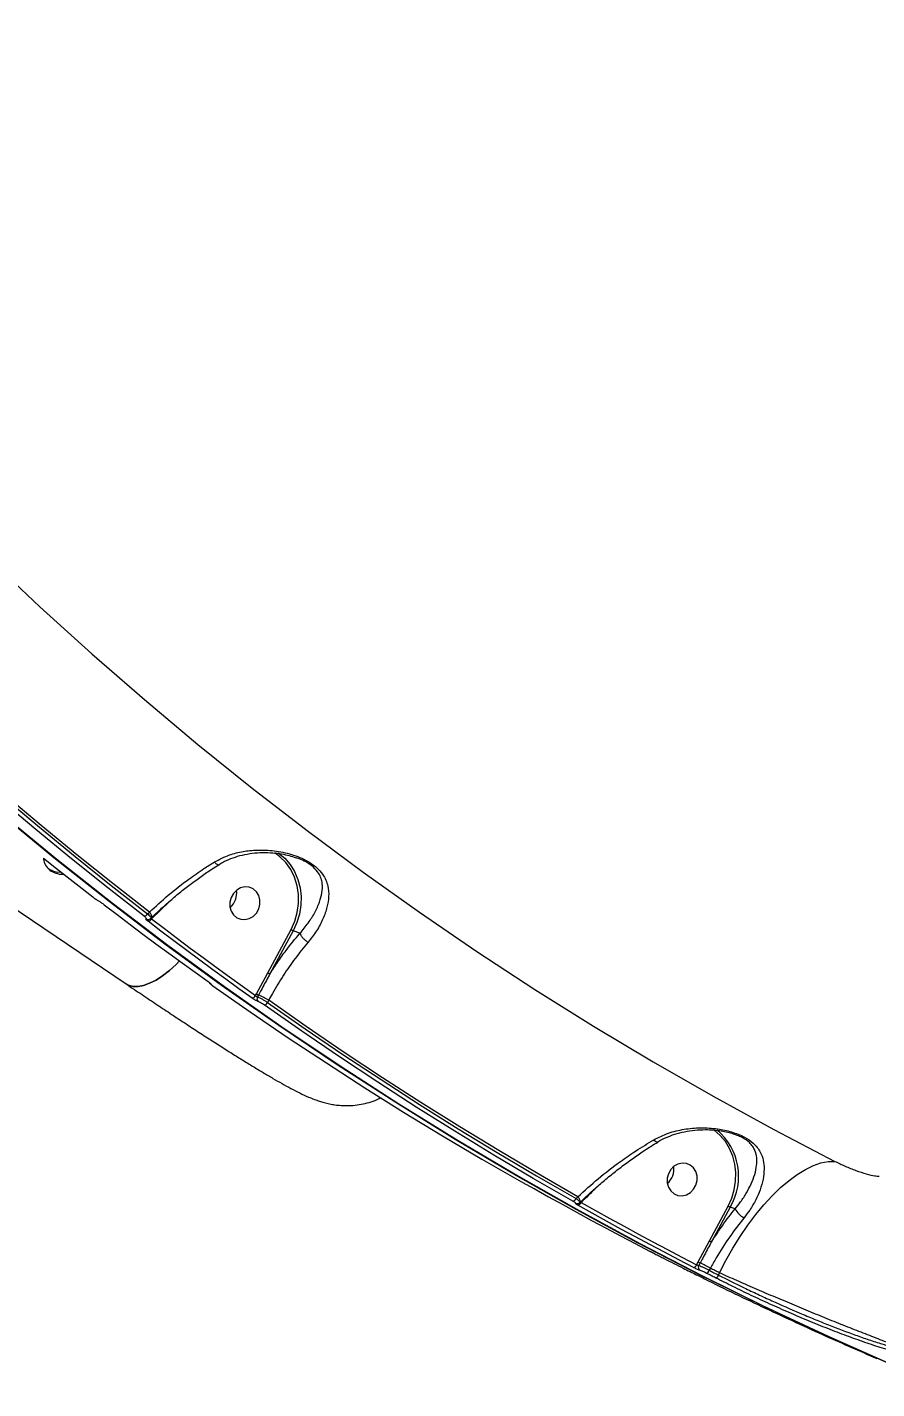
# Model space of a CAD drawing. Header units: millimetres. Extents: x -6104 to 7803, y -6013 to 4803.
# Drawn here: x 477.9 to 708.7, y -2218.2 to -1848 of the extents above; entities that cross this region are included whole.
import ezdxf

# ---------------------------------------------------------------- set-up
doc = ezdxf.new("R2010")
doc.units = ezdxf.units.MM
for name, color, linetype in [('DIKOM_ОБЪЕКТ', 7, 'Continuous'), ('DIKOM_РАЗМЕР_ЗОНА', 7, 'Continuous'), ('DIKOM_РАЗМЕР_ОБЪЕКТА', 7, 'Continuous')]:
    doc.layers.add(name, color=color, linetype=linetype)
doc.styles.add('style1', font='arial.ttf', dxfattribs={"width": 0.8})
doc.dimstyles.new('1-50', dxfattribs={"dimtxt": 300, "dimasz": 200, "dimexe": 100, "dimexo": 0, "dimgap": 100, "dimtad": 1, "dimtxsty": 'style1', "dimcen": 200, "dimclrd": 7, "dimclre": 7, "dimclrt": 7, "dimadec": 1, "dimazin": 2, "dimtfac": 1, "dimtmove": 0, "dimatfit": 2, "dimfxl": 0, "dimlwd": 25, "dimlwe": 18, "dimarcsym": 0})

# ---------------------------------------------------------------- blocks, each defined once
blk = doc.blocks.new('*D10')
at = {"layer": 'Defpoints', "color": 0, "transparency": 16777216}
for p in [(-4094.65, -224.49), (3111.63, -1726.03), (3111.63, -4948.58)]:
    blk.add_point(p, dxfattribs=at)
at = {"layer": 'DIKOM_РАЗМЕР_ОБЪЕКТА', "color": 7, "lineweight": 18, "transparency": 16777216}
for p, q in [((-4094.65, -224.49), (-4094.65, -5048.58)), ((3111.63, -1726.03), (3111.63, -5048.58))]:
    blk.add_line(p, q, dxfattribs=at)
at = {"layer": 'DIKOM_РАЗМЕР_ОБЪЕКТА', "color": 7, "lineweight": 25, "transparency": 16777216}
blk.add_line((-3894.65, -4948.58), (2911.63, -4948.58), dxfattribs=at)
at = {"layer": 'DIKOM_РАЗМЕР_ОБЪЕКТА', "color": 7, "transparency": 16777216}
for points in [[(-3894.65, -4915.24), (-3894.65, -4981.91), (-4094.65, -4948.58)], [(2911.63, -4915.24), (2911.63, -4981.91), (3111.63, -4948.58)]]:
    blk.add_solid(points, dxfattribs=at)
at = {"layer": 'DIKOM_РАЗМЕР_ОБЪЕКТА', "color": 7, "transparency": 16777216, "insert": (-134.24, -4695.4), "char_height": 300, "attachment_point": 5, "style": 'style1'}
blk.add_mtext('7200', dxfattribs=at)
blk = doc.blocks.new('*D12')
at = {"layer": 'Defpoints', "color": 0, "transparency": 16777216}
for p in [(-6103.62, -69.94), (4675.35, -1132.87), (4675.35, -5913.06)]:
    blk.add_point(p, dxfattribs=at)
at = {"layer": 'DIKOM_РАЗМЕР_ЗОНА', "color": 7, "lineweight": 18, "transparency": 16777216}
for p, q in [((-6103.62, -69.94), (-6103.62, -6013.06)), ((4675.35, -1132.87), (4675.35, -6013.06))]:
    blk.add_line(p, q, dxfattribs=at)
at = {"layer": 'DIKOM_РАЗМЕР_ЗОНА', "color": 7, "lineweight": 25, "transparency": 16777216}
blk.add_line((-5903.62, -5913.06), (4475.35, -5913.06), dxfattribs=at)
at = {"layer": 'DIKOM_РАЗМЕР_ЗОНА', "color": 7, "transparency": 16777216}
for points in [[(-5903.62, -5879.73), (-5903.62, -5946.4), (-6103.62, -5913.06)], [(4475.35, -5879.73), (4475.35, -5946.4), (4675.35, -5913.06)]]:
    blk.add_solid(points, dxfattribs=at)
at = {"layer": 'DIKOM_РАЗМЕР_ЗОНА', "color": 7, "transparency": 16777216, "insert": (271.51, -5659.89), "char_height": 300, "attachment_point": 5, "style": 'style1'}
blk.add_mtext('10800', dxfattribs=at)

msp = doc.modelspace()

# ---------------------------------------------------------------- linework, layer by layer
at = {"layer": 'DIKOM_ОБЪЕКТ', "color": 7, "linetype": 'Continuous', "lineweight": 15}
for p, q in [((331.325, -1990.718), (504.758, -2108.123)), ((551.241, -2073.948), (550.938, -2073.844)), ((516.441, -2085.8), (511.761, -2090.322)), ((516.934, -2085.318), (516.441, -2085.8)), ((510.583, -2089.062), (511.056, -2088.6)), ((511.486, -2090.29), (511.78, -2090.002)), ((511.761, -2090.322), (511.666, -2090.415)), ((511.78, -2090.002), (511.789, -2089.992)), ((543.213, -2105.109), (549.548, -2093.372)), ((550.143, -2093.676), (543.808, -2105.412)), ((551.947, -2094.354), (550.143, -2093.676)), ((540.155, -2110.855), (543.213, -2105.109)), ((539.913, -2111.303), (540.155, -2110.855)), ((540.71, -2111.143), (540.431, -2111.66)), ((543.485, -2112.58), (543.171, -2113.161)), ((670.732, -2149.314), (670.31, -2149.14)), ((633.164, -2162.876), (633.034, -2163.003)), ((626.987, -2166.451), (627.476, -2165.972)), ((628.02, -2167.55), (628.2, -2167.374)), ((628.068, -2167.534), (628.057, -2167.514)), ((628.2, -2167.374), (628.215, -2167.356)), ((663.202, -2177.948), (668.297, -2168.509)), ((668.891, -2168.812), (663.797, -2178.252)), ((670.183, -2169.298), (668.891, -2168.812)), ((660.151, -2183.681), (663.202, -2177.948)), ((647.616, -2181.075), (647.682, -2181.112)), ((659.729, -2184.463), (660.151, -2183.681)), ((660.706, -2183.969), (660.337, -2184.652)), ((663.48, -2185.406), (663.167, -2185.986)), ((665.731, -2187.297), (665.988, -2186.689))]:
    msp.add_line(p, q, dxfattribs=at)
at = {"layer": 'DIKOM_ОБЪЕКТ', "color": 7, "linetype": 'Continuous', "lineweight": 15, "flags": 128}
for points in [[(467.485, -1992.573), (481.337, -2005.615), (495.419, -2018.37), (509.727, -2030.834), (524.257, -2043.003), (539.004, -2054.874), (553.963, -2066.442), (569.13, -2077.703), (584.499, -2088.655), (600.066, -2099.294), (615.825, -2109.616), (631.773, -2119.617), (647.903, -2129.296), (664.211, -2138.648), (680.691, -2147.672), (697.338, -2156.363)], [(509.628, -2089.732), (499.743, -2082.008), (489.948, -2074.156), (480.245, -2066.176), (470.635, -2058.07), (461.119, -2049.839), (451.699, -2041.483), (442.375, -2033.005), (433.148, -2024.404)], [(434.167, -2023.788), (443.386, -2032.382), (452.702, -2040.853), (462.115, -2049.202), (471.623, -2057.426), (481.225, -2065.526), (490.92, -2073.499), (500.707, -2081.345), (510.583, -2089.062)], [(511.056, -2088.6), (501.159, -2080.868), (491.352, -2073.008), (481.637, -2065.019), (472.016, -2056.904), (462.489, -2048.663), (453.057, -2040.297), (443.723, -2031.807), (434.487, -2023.196)], [(711.977, -2211.318), (694.68, -2203.609), (677.531, -2195.564), (660.535, -2187.187), (643.697, -2178.48), (627.023, -2169.446), (610.517, -2160.087), (594.184, -2150.406), (578.03, -2140.406), (562.058, -2130.09), (546.275, -2119.462), (530.685, -2108.524), (515.292, -2097.28), (500.102, -2085.733), (485.118, -2073.886), (470.346, -2061.744)], [(471.167, -2062.053), (485.939, -2074.195), (500.923, -2086.041), (516.113, -2097.588), (531.506, -2108.832), (547.096, -2119.77), (562.88, -2130.399), (578.851, -2140.715), (595.005, -2150.714), (611.338, -2160.395), (627.844, -2169.754), (644.518, -2178.789), (661.356, -2187.496), (678.352, -2195.873), (695.501, -2203.917), (712.798, -2211.627)], [(549.548, -2093.372), (550.56, -2091.102), (551.245, -2088.713), (551.587, -2086.264), (551.577, -2083.814), (551.215, -2081.421), (550.511, -2079.145), (549.482, -2077.039), (548.151, -2075.154), (546.552, -2073.537), (545.147, -2072.489)], [(546.162, -2072.518), (546.188, -2072.536), (547.868, -2073.971), (549.317, -2075.673), (550.505, -2077.606), (551.404, -2079.727), (551.997, -2081.99), (552.269, -2084.347), (552.215, -2086.745), (551.836, -2089.134), (551.14, -2091.461), (550.143, -2093.676)], [(482.265, -2073.96), (485.784, -2076.758), (495.669, -2084.482)], [(533.918, -2083.554), (533.29, -2084.665), (532.964, -2085.903), (532.968, -2087.165), (533.301, -2088.35), (533.936, -2089.361), (534.822, -2090.118), (535.886, -2090.558), (537.043, -2090.646), (538.199, -2090.374), (539.26, -2089.765), (540.141, -2088.869), (540.769, -2087.757), (541.095, -2086.52), (541.091, -2085.258), (540.758, -2084.073), (540.123, -2083.061), (539.238, -2082.305), (538.173, -2081.865), (537.016, -2081.777), (535.86, -2082.048), (534.799, -2082.657), (533.918, -2083.554)], [(498.804, -2086.607), (502.3, -2089.277), (505.807, -2091.93), (509.325, -2094.568), (512.853, -2097.189), (516.393, -2099.794), (519.942, -2102.383), (523.503, -2104.956), (527.074, -2107.513)], [(538.98, -2111.991), (535.409, -2109.434), (531.849, -2106.862), (528.299, -2104.273), (524.76, -2101.667), (521.231, -2099.046), (517.713, -2096.408), (514.206, -2093.755), (510.71, -2091.086)], [(511.666, -2090.415), (515.159, -2093.082), (518.664, -2095.734), (522.178, -2098.369), (525.704, -2100.988), (529.241, -2103.591), (532.788, -2106.178), (536.345, -2108.749), (539.913, -2111.303)], [(504.757, -2108.123), (505.405, -2108.479), (506.608, -2108.81), (507.98, -2108.832), (509.498, -2108.544), (511.137, -2107.951), (512.868, -2107.064), (514.662, -2105.897), (516.487, -2104.471), (518.314, -2102.809), (519.242, -2101.874)], [(519.242, -2101.874), (518.314, -2102.809), (516.487, -2104.471), (514.662, -2105.897), (512.868, -2107.064), (511.137, -2107.951), (509.498, -2108.544), (507.98, -2108.832), (506.608, -2108.81), (505.405, -2108.479), (504.758, -2108.123)], [(528.284, -2108.601), (538.489, -2115.737), (548.778, -2122.74), (559.147, -2129.611), (569.597, -2136.347), (580.125, -2142.948), (590.731, -2149.414), (601.413, -2155.743), (612.169, -2161.934)], [(543.171, -2113.161), (553.368, -2120.291), (563.648, -2127.289), (574.009, -2134.154), (584.451, -2140.885), (594.97, -2147.48), (605.567, -2153.941), (616.24, -2160.264), (626.987, -2166.451)], [(627.476, -2165.972), (616.706, -2159.775), (606.011, -2153.44), (595.391, -2146.968), (584.849, -2140.36), (574.387, -2133.616), (564.004, -2126.737), (553.703, -2119.725), (543.485, -2112.58)], [(626.128, -2167.185), (615.372, -2160.993), (604.69, -2154.664), (594.084, -2148.199), (583.556, -2141.597), (573.107, -2134.861), (562.737, -2127.99), (552.448, -2120.987), (542.243, -2113.851)], [(668.297, -2168.509), (669.279, -2166.357), (669.967, -2164.094), (670.345, -2161.769), (670.406, -2159.433), (670.148, -2157.137), (669.576, -2154.931), (668.704, -2152.863), (667.55, -2150.98), (666.139, -2149.321), (664.503, -2147.923), (664.327, -2147.798)], [(649.191, -2151.085), (649.133, -2151.108), (648.974, -2151.115), (648.785, -2151.058), (648.57, -2150.938), (648.336, -2150.759), (648.089, -2150.527)], [(652.713, -2158.604), (652.085, -2159.716), (651.759, -2160.953), (651.763, -2162.215), (652.096, -2163.4), (652.731, -2164.412), (653.617, -2165.168), (654.681, -2165.608), (655.838, -2165.696), (656.994, -2165.424), (658.056, -2164.816), (658.936, -2163.919), (659.565, -2162.807), (659.89, -2161.57), (659.886, -2160.308), (659.553, -2159.123), (658.918, -2158.111), (658.033, -2157.355), (656.968, -2156.915), (655.811, -2156.827), (654.655, -2157.099), (653.594, -2157.707), (652.713, -2158.604)], [(665.988, -2186.689), (667.721, -2183.285), (669.587, -2179.968), (671.57, -2176.769), (673.651, -2173.716), (675.812, -2170.838), (678.033, -2168.16), (680.293, -2165.708), (682.573, -2163.503), (684.85, -2161.566), (687.105, -2159.914), (689.316, -2158.562), (691.465, -2157.523), (693.53, -2156.807), (695.494, -2156.418), (697.338, -2156.363)], [(615.588, -2163.782), (619.481, -2165.964), (623.383, -2168.128), (627.294, -2170.274), (631.215, -2172.402), (635.145, -2174.512), (639.084, -2176.604), (643.032, -2178.678), (646.988, -2180.733)], [(658.895, -2185.212), (654.938, -2183.156), (650.99, -2181.082), (647.051, -2178.99), (643.121, -2176.88), (639.201, -2174.752), (635.289, -2172.606), (631.387, -2170.442), (627.494, -2168.26)], [(628.354, -2167.526), (632.244, -2169.706), (636.143, -2171.868), (640.051, -2174.012), (643.968, -2176.139), (647.895, -2178.247), (651.83, -2180.337), (655.775, -2182.41), (659.729, -2184.463)], [(648.379, -2181.486), (648.699, -2181.651), (649.02, -2181.815), (649.341, -2181.979), (649.661, -2182.143), (649.982, -2182.307), (650.303, -2182.471), (650.624, -2182.635), (650.945, -2182.798)], [(664.904, -2188.048), (664.583, -2187.885), (664.262, -2187.721), (663.941, -2187.557), (663.621, -2187.393), (663.3, -2187.229), (662.979, -2187.065), (662.659, -2186.901), (662.338, -2186.736)], [(663.167, -2185.986), (663.488, -2186.151), (663.808, -2186.315), (664.128, -2186.479), (664.449, -2186.643), (664.769, -2186.807), (665.09, -2186.97), (665.411, -2187.134), (665.731, -2187.297)], [(665.988, -2186.689), (665.674, -2186.529), (665.361, -2186.369), (665.047, -2186.209), (664.734, -2186.049), (664.42, -2185.888), (664.107, -2185.728), (663.794, -2185.567), (663.48, -2185.406)]]:
    msp.add_lwpolyline(points, dxfattribs=at)
at = {"layer": 'DIKOM_ОБЪЕКТ', "color": 7, "linetype": 'Continuous', "lineweight": 15}
for centre, radius, start, end in [((529.885, -2083.524), 4.901, 309.33364, 9.44223), ((529.89, -2083.526), 4.897, 309.30334, 9.47253), ((509.487, -2088.515), 1.225, 276.60268, 333.46624), ((510.706, -2089.67), 0.917, 233.95259, 265.09939), ((510.576, -2089.878), 1.215, 276.31425, 333.75555), ((509.59, -2090.261), 2.215, 6.95807, 48.57174), ((512.584, -2089.616), 1.084, 209.0968, 220.66706), ((552.23, -2088.853), 5.255, 239.31485, 246.59869), ((545.886, -2100.607), 5.236, 239.30173, 246.61181), ((528.23, -2107.27), 0.964, 213.0823, 235.02118), ((538.836, -2110.819), 1.181, 277.00655, 335.8021), ((543.147, -2105.76), 5.908, 239.57913, 245.6438), ((541.294, -2112.182), 1.009, 148.84032, 227.3041), ((528.465, -2138.175), 29.677, 59.59432, 65.63049), ((542.09, -2112.676), 1.185, 277.39506, 335.818), ((654.613, -2160.455), 16.544, 329.65905, 49.9483), ((648.685, -2158.576), 4.896, 309.30253, 9.47335), ((648.679, -2158.574), 4.902, 309.74354, 9.43929), ((625.95, -2166.107), 1.092, 279.3352, 341.66676), ((627.243, -2166.926), 0.908, 241.43546, 261.81559), ((627.258, -2167.043), 0.947, 252.90186, 328.76896), ((625.955, -2167.673), 2.282, 7.96907, 48.17872), ((627.325, -2167.19), 1.083, 279.02273, 341.97149), ((670.97, -2164.007), 5.236, 239.30173, 246.61181), ((675.456, -2166.364), 6.035, 209.08621, 242.02194), ((665.875, -2173.446), 5.236, 239.30173, 246.61181), ((663.147, -2178.575), 5.92, 239.59327, 245.64405), ((658.717, -2184.175), 1.052, 279.72113, 344.09378), ((661.183, -2185.166), 0.99, 148.75051, 234.99405), ((648.462, -2210.998), 29.673, 59.59436, 65.63145), ((662.152, -2185.697), 1.056, 280.15956, 344.09773), ((664.718, -2187.012), 1.053, 280.19886, 344.27861)]:
    msp.add_arc(centre, radius, start, end, dxfattribs=at)
for points, knots in [([(865.948, -1592.936), (862.314, -1596.787), (855.043, -1604.494), (843.404, -1616.119), (831.269, -1627.754), (818.441, -1639.533), (804.931, -1651.427), (790.745, -1663.408), (776.107, -1675.282), (760.623, -1687.353), (744.283, -1699.574), (727.1, -1711.89), (709.405, -1724.045), (691.237, -1735.986), (672.65, -1747.666), (654.074, -1758.813), (635.575, -1769.401), (617.213, -1779.418), (598.668, -1789.039), (579.996, -1798.212), (561.261, -1806.892), (542.892, -1814.882), (524.943, -1822.17), (507.457, -1828.761), (490.135, -1834.77), (473.044, -1840.149), (456.253, -1844.862), (441.19, -1848.546), (427.78, -1851.365), (415.881, -1853.488), (404.346, -1855.152), (393.217, -1856.348), (382.544, -1857.073), (372.328, -1857.32), (362.533, -1857.126), (356.417, -1856.592), (353.359, -1856.326)], [0, 0, 0, 0, 0.0277654, 0.0555639, 0.0833624, 0.1111276, 0.1400315, 0.168973, 0.1979143, 0.226818, 0.2582448, 0.2896958, 0.3211227, 0.3534672, 0.3858385, 0.4181831, 0.449506, 0.480853, 0.5121759, 0.5444126, 0.5766757, 0.6089124, 0.640161, 0.6714336, 0.7026821, 0.7348412, 0.7670266, 0.7991857, 0.8241463, 0.849107, 0.8742669, 0.8994268, 0.9244695, 0.9495121, 0.974756, 1, 1, 1, 1]), ([(528.718, -2074.981), (530.076, -2074.279), (532.549, -2073.001), (536.502, -2072.054), (540.57, -2071.625), (544.999, -2071.821), (548.933, -2072.634), (551.945, -2073.705), (554.307, -2074.84), (556.546, -2076.399), (558.139, -2078.185), (559.077, -2079.897), (559.702, -2081.887), (559.878, -2084.322), (559.409, -2087.279), (558.313, -2090.414), (556.636, -2093.643), (554.984, -2095.765), (554.18, -2096.798)], [0, 0, 0, 0, 0.0785507, 0.14305949, 0.20760362, 0.2872162, 0.36654992, 0.40575359, 0.44485291, 0.49744533, 0.54969115, 0.5922718, 0.63493857, 0.70729614, 0.77972979, 0.85448449, 0.92914225, 1, 1, 1, 1]), ([(529.909, -2075.736), (530.257, -2075.513), (531.295, -2074.849), (533.226, -2074.011), (535.683, -2073.201), (538.332, -2072.656), (541.113, -2072.384), (543.815, -2072.393), (546.33, -2072.65), (548.472, -2073.075), (550, -2073.48), (550.754, -2073.777), (550.936, -2073.849)], [0, 0, 0, 0, 0.0580071, 0.1732335, 0.2939291, 0.4195485, 0.5491146, 0.6810884, 0.790944, 0.891867, 0.9738746, 1, 1, 1, 1]), ([(482.307, -2073.899), (482.302, -2073.995), (482.262, -2074.71), (482.794, -2075.902), (483.933, -2077.264), (485.59, -2078.063), (486.955, -2078.389), (487.686, -2078.257), (487.787, -2078.239)], [0, 0, 0, 0, 0.0368241, 0.2746949, 0.511182, 0.7387547, 0.9640922, 1, 1, 1, 1]), ([(511.056, -2088.6), (512.739, -2087.053), (516.154, -2083.915), (521.218, -2079.985), (525.452, -2077.024), (527.772, -2075.573), (528.718, -2074.981)], [0, 0, 0, 0, 0.3072584, 0.6233212, 0.8463542, 1, 1, 1, 1]), ([(511.808, -2090.014), (512.437, -2089.402), (513.93, -2087.951), (516.428, -2085.721), (519.255, -2083.338), (522.162, -2081.049), (525.112, -2078.885), (527.701, -2077.097), (529.296, -2076.1), (529.901, -2075.723)], [0, 0, 0, 0, 0.11482207, 0.27256013, 0.43088891, 0.58926358, 0.74714277, 0.90414707, 1, 1, 1, 1]), ([(529.878, -2075.681), (529.824, -2075.707), (529.697, -2075.769), (529.339, -2075.581), (529.008, -2075.292), (528.796, -2075.069), (528.745, -2075.012), (528.718, -2074.981)], [0, 0, 0, 0, 0.2387783, 0.5672673, 0.8957513, 0.944728, 1, 1, 1, 1]), ([(551.949, -2094.357), (551.949, -2094.356), (552.804, -2093.457), (554.325, -2091.5), (556.118, -2088.651), (557.357, -2085.9), (558.053, -2083.299), (558.143, -2081.195), (557.764, -2079.448), (557.08, -2077.976), (555.766, -2076.403), (553.79, -2075.058), (552.202, -2074.272), (551.402, -2074.003), (551.241, -2073.948)], [0, 0, 0, 0, 0.0000534, 0.120957, 0.2475183, 0.3776806, 0.4990935, 0.623169, 0.6919703, 0.7622878, 0.8441976, 0.9255177, 0.9849857, 1, 1, 1, 1]), ([(483.638, -2076.731), (484.031, -2076.968), (484.922, -2077.505), (486.181, -2077.785), (486.926, -2077.668), (487.043, -2077.65)], [0, 0, 0, 0, 0.3998615, 0.9054202, 1, 1, 1, 1]), ([(495.669, -2084.482), (495.801, -2084.581), (496.064, -2084.781), (496.5, -2085.087), (496.898, -2085.35), (497.129, -2085.489), (497.224, -2085.541), (497.234, -2085.546)], [0, 0, 0, 0, 0.2457825, 0.4917889, 0.7342865, 0.9715342, 1, 1, 1, 1]), ([(497.234, -2085.546), (497.244, -2085.552), (497.339, -2085.604), (497.57, -2085.742), (497.97, -2086.004), (498.407, -2086.309), (498.671, -2086.508), (498.804, -2086.607)], [0, 0, 0, 0, 0.0278598, 0.2650242, 0.5077035, 0.7539516, 1, 1, 1, 1]), ([(510.167, -2090.411), (510.205, -2090.407), (510.282, -2090.398), (510.22, -2090.268), (510.032, -2090.064), (509.804, -2089.869), (509.656, -2089.753), (509.628, -2089.732)], [0, 0, 0, 0, 0.23408, 0.4679604, 0.7039578, 0.9448707, 1, 1, 1, 1]), ([(510.71, -2091.086), (510.682, -2091.064), (510.533, -2090.949), (510.304, -2090.754), (510.115, -2090.552), (510.052, -2090.423), (510.129, -2090.415), (510.167, -2090.411)], [0, 0, 0, 0, 0.0557528, 0.2967901, 0.5326561, 0.7662347, 1, 1, 1, 1]), ([(510.583, -2089.062), (510.626, -2089.102), (510.852, -2089.313), (511.2, -2089.675), (511.467, -2090.042), (511.555, -2090.248), (511.482, -2090.266), (511.466, -2090.271)], [0, 0, 0, 0, 0.06600117, 0.35483707, 0.63892428, 0.92163205, 1, 1, 1, 1]), ([(510.631, -2090.57), (510.667, -2090.578), (510.799, -2090.604), (511.085, -2090.545), (511.35, -2090.433), (511.452, -2090.308), (511.476, -2090.279)], [0, 0, 0, 0, 0.141805, 0.5128284, 0.8836401, 1, 1, 1, 1]), ([(511.343, -2090.317), (511.341, -2090.317), (511.329, -2090.317), (511.375, -2090.334), (511.473, -2090.364), (511.584, -2090.394), (511.653, -2090.412), (511.666, -2090.415)], [0, 0, 0, 0, 0.0690973, 0.3377587, 0.6234104, 0.9282665, 1, 1, 1, 1]), ([(543.808, -2105.412), (544.514, -2104.319), (545.931, -2102.124), (548.63, -2098.356), (550.686, -2095.875), (551.947, -2094.354)], [0, 0, 0, 0, 0.2774685, 0.5572982, 1, 1, 1, 1]), ([(551.947, -2094.354), (551.947, -2094.354), (551.948, -2094.355), (551.949, -2094.356), (551.949, -2094.357)], [0, 0, 0, 0, 0.69695143, 1, 1, 1, 1]), ([(551.949, -2094.357), (552.011, -2094.522), (552.135, -2094.854), (552.58, -2095.457), (553.157, -2096.053), (553.684, -2096.475), (554.025, -2096.704), (554.143, -2096.776), (554.18, -2096.798)], [0, 0, 0, 0, 0.22047737, 0.44098301, 0.66144762, 0.88194336, 0.96355846, 1, 1, 1, 1]), ([(554.18, -2096.798), (552.999, -2098.236), (550.68, -2101.058), (547.431, -2105.782), (545.073, -2109.654), (543.819, -2111.965), (543.485, -2112.58)], [0, 0, 0, 0, 0.3028921, 0.5944604, 0.8920254, 1, 1, 1, 1]), ([(543.808, -2105.412), (543.647, -2105.704), (542.844, -2107.163), (541.822, -2109.08), (540.95, -2110.697), (540.71, -2111.143)], [0, 0, 0, 0, 0.1533171, 0.7665855, 1, 1, 1, 1]), ([(504.758, -2108.123), (505.5, -2108.625), (507.655, -2110.083), (511.143, -2112.427), (515.174, -2115.116), (519.074, -2117.697), (522.836, -2120.164), (526.449, -2122.512), (529.905, -2124.734), (533.197, -2126.825), (536.321, -2128.781), (539.275, -2130.601), (542.06, -2132.284), (544.686, -2133.833), (547.177, -2135.258), (549.59, -2136.583), (551.915, -2137.783), (553.963, -2138.745), (555.727, -2139.469), (557.157, -2139.978), (558.494, -2140.382), (559.906, -2140.727), (561.439, -2141.002), (563.127, -2141.185), (564.985, -2141.238), (566.998, -2141.117), (569.135, -2140.785), (571.325, -2140.188), (573.008, -2139.587), (573.909, -2139.105), (574.113, -2138.996)], [0, 0, 0, 0, 0.02453501, 0.0712988, 0.11811156, 0.16499417, 0.21196609, 0.25905117, 0.30628226, 0.35370498, 0.40138468, 0.44941874, 0.49795853, 0.54725295, 0.59774813, 0.6503385, 0.70720064, 0.76270304, 0.79775711, 0.82204616, 0.84327031, 0.86238854, 0.88045262, 0.89829732, 0.91629555, 0.93489134, 0.95416315, 0.97396566, 0.99410948, 1, 1, 1, 1]), ([(527.074, -2107.513), (527.096, -2107.529), (527.24, -2107.632), (527.475, -2107.807), (527.686, -2107.983), (527.771, -2108.081), (527.709, -2108.067), (527.678, -2108.059)], [0, 0, 0, 0, 0.0426038, 0.282455, 0.5216288, 0.7607574, 1, 1, 1, 1]), ([(527.105, -2107.541), (527.167, -2107.585), (527.323, -2107.697), (527.459, -2107.804), (527.533, -2107.869), (527.534, -2107.869), (527.534, -2107.87)], [0, 0, 0, 0, 0.2629677, 0.6577342, 0.8965423, 1, 1, 1, 1]), ([(527.263, -2107.655), (527.291, -2107.709), (527.346, -2107.812), (527.443, -2107.931), (527.567, -2108.057), (527.766, -2108.223), (528.031, -2108.427), (528.263, -2108.587), (528.316, -2108.624)], [0, 0, 0, 0, 0.10049748, 0.19511076, 0.30468795, 0.54480196, 0.89603163, 1, 1, 1, 1]), ([(527.678, -2108.059), (527.646, -2108.052), (527.584, -2108.037), (527.671, -2108.134), (527.882, -2108.308), (528.118, -2108.483), (528.262, -2108.585), (528.284, -2108.601)], [0, 0, 0, 0, 0.2393889, 0.4786681, 0.7179057, 0.9576969, 1, 1, 1, 1]), ([(540.61, -2112.923), (540.595, -2112.918), (540.487, -2112.876), (540.235, -2112.759), (539.82, -2112.533), (539.376, -2112.264), (539.112, -2112.082), (538.98, -2111.991)], [0, 0, 0, 0, 0.03856, 0.2780748, 0.5183597, 0.759239, 1, 1, 1, 1]), ([(539.913, -2111.303), (539.953, -2111.342), (540.031, -2111.418), (540.17, -2111.524), (540.304, -2111.608), (540.388, -2111.647), (540.426, -2111.658), (540.431, -2111.66)], [0, 0, 0, 0, 0.2442576, 0.485935, 0.7246799, 0.9617944, 1, 1, 1, 1]), ([(540.431, -2111.66), (540.456, -2111.67), (540.635, -2111.742), (541.055, -2111.937), (541.75, -2112.303), (542.498, -2112.732), (542.947, -2113.018), (543.171, -2113.161)], [0, 0, 0, 0, 0.0387909, 0.2783563, 0.5186256, 0.7594403, 1, 1, 1, 1]), ([(542.243, -2113.851), (542.111, -2113.761), (541.846, -2113.579), (541.402, -2113.312), (540.986, -2113.088), (540.734, -2112.971), (540.625, -2112.929), (540.61, -2112.923)], [0, 0, 0, 0, 0.2406566, 0.4814372, 0.7216211, 0.9611959, 1, 1, 1, 1]), ([(648.089, -2150.527), (649.395, -2149.874), (652.008, -2148.567), (656.354, -2147.539), (660.847, -2147.133), (665.205, -2147.407), (668.67, -2148.135), (671.098, -2148.979), (673.199, -2149.952), (674.966, -2151.184), (676.258, -2152.57), (677.254, -2154.114), (677.938, -2156.057), (678.159, -2158.503), (677.878, -2161.187), (677.094, -2163.993), (675.864, -2166.825), (674.393, -2169.39), (673.159, -2170.999), (672.625, -2171.694)], [0, 0, 0, 0, 0.0759088, 0.1519062, 0.2286354, 0.3051889, 0.3688617, 0.4016191, 0.4343322, 0.4904593, 0.528235, 0.5660848, 0.6308775, 0.6957717, 0.7645213, 0.8332291, 0.8936817, 0.9540619, 1, 1, 1, 1]), ([(649.185, -2151.074), (649.206, -2151.06), (649.901, -2150.585), (651.457, -2149.863), (653.858, -2148.927), (656.478, -2148.259), (659.253, -2147.838), (661.913, -2147.702), (664.32, -2147.795), (666.367, -2148.041), (668.121, -2148.403), (669.598, -2148.806), (670.392, -2149.131), (670.755, -2149.28)], [0, 0, 0, 0, 0.0035573, 0.1175246, 0.2361335, 0.3591384, 0.4856722, 0.6150396, 0.7149143, 0.8028526, 0.8822286, 0.9462755, 1, 1, 1, 1]), ([(670.183, -2169.298), (670.698, -2168.664), (671.889, -2167.199), (673.369, -2164.885), (674.672, -2162.361), (675.61, -2159.858), (676.115, -2157.509), (676.163, -2155.356), (675.77, -2153.674), (675.033, -2152.313), (674.008, -2151.128), (672.586, -2150.023), (671.204, -2149.495), (670.732, -2149.314)], [0, 0, 0, 0, 0.0783847, 0.1811743, 0.286667, 0.4041575, 0.5240532, 0.6327822, 0.7437246, 0.8044377, 0.8666003, 0.9544252, 1, 1, 1, 1]), ([(627.476, -2165.972), (629.293, -2164.323), (632.976, -2160.978), (638.345, -2156.858), (643.425, -2153.329), (646.452, -2151.511), (648.089, -2150.527)], [0, 0, 0, 0, 0.2848618, 0.5777527, 0.7715671, 1, 1, 1, 1]), ([(628.25, -2167.393), (628.629, -2167.019), (629.894, -2165.773), (632.18, -2163.702), (635.084, -2161.197), (638.084, -2158.777), (641.138, -2156.464), (644.215, -2154.294), (646.91, -2152.504), (648.564, -2151.51), (649.199, -2151.129)], [0, 0, 0, 0, 0.0606106, 0.2021659, 0.3447093, 0.4876996, 0.630409, 0.7722341, 0.9126858, 1, 1, 1, 1]), ([(697.338, -2156.363), (698.244, -2156.803), (700.045, -2157.678), (703.053, -2158.877), (705.865, -2159.805), (708.055, -2160.331), (708.976, -2160.392), (709.36, -2160.417)], [0, 0, 0, 0, 0.2180169, 0.4332389, 0.6437871, 0.8514349, 1, 1, 1, 1]), ([(612.169, -2161.934), (612.321, -2162.02), (612.627, -2162.192), (613.118, -2162.462), (613.566, -2162.702), (613.774, -2162.808), (613.876, -2162.86)], [0, 0, 0, 0, 0.2566189, 0.5136422, 0.7612205, 1, 1, 1, 1]), ([(613.876, -2162.86), (613.972, -2162.909), (614.162, -2163.005), (614.542, -2163.207), (614.805, -2163.349), (614.925, -2163.415)], [0, 0, 0, 0, 0.3509741, 0.7013805, 1, 1, 1, 1]), ([(614.925, -2163.415), (614.991, -2163.451), (615.221, -2163.576), (615.435, -2163.696), (615.588, -2163.782)], [0, 0, 0, 0, 0.287953, 1, 1, 1, 1]), ([(633.034, -2163.003), (632.825, -2163.207), (631.27, -2164.72), (629.707, -2166.224), (628.354, -2167.526)], [0, 0, 0, 0, 0.1343608, 1, 1, 1, 1]), ([(626.809, -2167.724), (626.843, -2167.724), (626.91, -2167.724), (626.825, -2167.629), (626.609, -2167.472), (626.347, -2167.31), (626.17, -2167.209), (626.128, -2167.185)], [0, 0, 0, 0, 0.2249586, 0.4495857, 0.6803245, 0.9238158, 1, 1, 1, 1]), ([(626.979, -2167.948), (626.918, -2167.905), (626.784, -2167.811), (626.709, -2167.724), (626.775, -2167.724), (626.809, -2167.724)], [0, 0, 0, 0, 0.29860048, 0.64904471, 1, 1, 1, 1]), ([(627.494, -2168.26), (627.436, -2168.227), (627.235, -2168.112), (627.086, -2168.016), (626.979, -2167.948)], [0, 0, 0, 0, 0.2878942, 1, 1, 1, 1]), ([(626.987, -2166.451), (627.049, -2166.499), (627.309, -2166.704), (627.691, -2167.034), (627.978, -2167.347), (628.081, -2167.517), (628.016, -2167.53), (628.003, -2167.532)], [0, 0, 0, 0, 0.0901812, 0.3795346, 0.65646, 0.929048, 1, 1, 1, 1]), ([(627.115, -2167.82), (627.137, -2167.825), (627.22, -2167.845), (627.433, -2167.842), (627.714, -2167.766), (627.931, -2167.659), (628.008, -2167.555), (628.017, -2167.543)], [0, 0, 0, 0, 0.0944379, 0.3485301, 0.6319094, 0.9570459, 1, 1, 1, 1]), ([(628.068, -2167.534), (628.13, -2167.531), (628.218, -2167.528), (628.323, -2167.526), (628.354, -2167.526)], [0, 0, 0, 0, 0.70543575, 1, 1, 1, 1]), ([(672.625, -2171.694), (671.309, -2173.389), (668.64, -2176.829), (665.629, -2181.553), (663.999, -2184.476), (663.48, -2185.406)], [0, 0, 0, 0, 0.3984781, 0.8085184, 1, 1, 1, 1]), ([(663.797, -2178.252), (664.804, -2176.7), (666.836, -2173.569), (669.061, -2170.73), (670.183, -2169.298)], [0, 0, 0, 0, 0.4956328, 1, 1, 1, 1]), ([(663.797, -2178.252), (663.636, -2178.543), (662.832, -2180.002), (661.813, -2181.915), (660.944, -2183.527), (660.706, -2183.969)], [0, 0, 0, 0, 0.1536655, 0.7683107, 1, 1, 1, 1]), ([(646.988, -2180.733), (647.009, -2180.744), (647.115, -2180.799), (647.202, -2180.845), (647.272, -2180.881)], [0, 0, 0, 0, 0.196374, 1, 1, 1, 1]), ([(647.272, -2180.881), (647.317, -2180.905), (647.483, -2180.991), (647.656, -2181.085), (647.769, -2181.15), (647.711, -2181.125), (647.682, -2181.112)], [0, 0, 0, 0, 0.1088481, 0.4058945, 0.70288, 1, 1, 1, 1]), ([(647.273, -2180.881), (647.381, -2180.938), (647.541, -2181.023), (647.645, -2181.08), (647.648, -2181.082), (647.649, -2181.083)], [0, 0, 0, 0, 0.56874372, 0.84136908, 1, 1, 1, 1]), ([(647.554, -2181.049), (647.558, -2181.052), (647.577, -2181.064), (647.611, -2181.084), (647.702, -2181.135), (647.921, -2181.25), (648.234, -2181.412), (648.436, -2181.515), (648.478, -2181.537)], [0, 0, 0, 0, 0.01279484, 0.06641508, 0.19696491, 0.57851934, 0.91204272, 1, 1, 1, 1]), ([(647.682, -2181.112), (647.654, -2181.1), (647.597, -2181.075), (647.705, -2181.136), (647.945, -2181.263), (648.204, -2181.396), (648.358, -2181.475), (648.379, -2181.486)], [0, 0, 0, 0, 0.2407335, 0.4813501, 0.7220717, 0.9627815, 1, 1, 1, 1]), ([(650.945, -2182.798), (652.684, -2183.682), (655.817, -2185.274), (658.589, -2186.651), (659.822, -2187.264)], [0, 0, 0, 0, 0.5552864, 1, 1, 1, 1]), ([(660.615, -2185.976), (660.6, -2185.971), (660.49, -2185.934), (660.229, -2185.833), (659.793, -2185.645), (659.322, -2185.428), (659.037, -2185.284), (658.895, -2185.212)], [0, 0, 0, 0, 0.03729127, 0.27824457, 0.51906631, 0.75956317, 1, 1, 1, 1]), ([(659.729, -2184.463), (659.779, -2184.483), (659.879, -2184.521), (660.045, -2184.576), (660.199, -2184.622), (660.292, -2184.644), (660.331, -2184.651), (660.337, -2184.652)], [0, 0, 0, 0, 0.2402534, 0.4811649, 0.7222358, 0.9628321, 1, 1, 1, 1]), ([(659.829, -2187.251), (660.529, -2187.605), (666.676, -2190.71), (678.404, -2196.29), (693.977, -2203.531), (704.126, -2207.958), (708.684, -2209.946)], [0, 0, 0, 0, 0.04370295, 0.38341889, 0.72307719, 1, 1, 1, 1]), ([(660.337, -2184.652), (660.361, -2184.661), (660.542, -2184.729), (660.969, -2184.908), (661.687, -2185.236), (662.463, -2185.614), (662.933, -2185.862), (663.167, -2185.986)], [0, 0, 0, 0, 0.0370984, 0.2779618, 0.5187691, 0.7593404, 1, 1, 1, 1]), ([(662.338, -2186.736), (662.195, -2186.665), (661.91, -2186.522), (661.438, -2186.306), (661.001, -2186.119), (660.74, -2186.019), (660.63, -2185.982), (660.615, -2185.976)], [0, 0, 0, 0, 0.2404812, 0.4810082, 0.7218929, 0.9628771, 1, 1, 1, 1]), ([(665.731, -2187.297), (668, -2188.438), (671.438, -2190.167), (676.364, -2192.503), (681.381, -2194.82), (686.527, -2197.091), (691.672, -2199.248), (696.778, -2201.307), (701.791, -2203.2), (706.596, -2204.871), (710.694, -2206.199), (715.176, -2207.517), (718.171, -2208.212), (719.68, -2208.562)], [0, 0, 0, 0, 0.1312181, 0.1987848, 0.2663513, 0.3975687, 0.4651564, 0.5327454, 0.6634776, 0.7308146, 0.7981514, 0.8982437, 1, 1, 1, 1]), ([(719.68, -2208.562), (718.21, -2208.034), (715.268, -2206.977), (710.487, -2205.178), (705.658, -2203.315), (700.864, -2201.425), (695.899, -2199.43), (690.816, -2197.352), (685.683, -2195.217), (680.564, -2193.056), (675.533, -2190.895), (670.626, -2188.755), (667.532, -2187.377), (665.988, -2186.689)], [0, 0, 0, 0, 0.1033754, 0.2067502, 0.2946074, 0.3827353, 0.4705913, 0.5587486, 0.6471811, 0.7353362, 0.8234663, 0.9118711, 1, 1, 1, 1]), ([(719.993, -2209.782), (718.465, -2209.423), (715.408, -2208.705), (710.48, -2207.248), (705.49, -2205.603), (700.509, -2203.816), (695.376, -2201.847), (690.144, -2199.722), (684.882, -2197.479), (679.657, -2195.154), (674.543, -2192.785), (669.573, -2190.4), (666.459, -2188.831), (664.904, -2188.048)], [0, 0, 0, 0, 0.1009695, 0.201936, 0.2903392, 0.3790239, 0.4674249, 0.5561135, 0.6450899, 0.7337814, 0.8224251, 0.9113531, 1, 1, 1, 1])]:
    msp.add_open_spline(points, degree=3, knots=knots, dxfattribs=at)

# ---------------------------------------------------------------- dimensions: what is measured, and where the dimension line sits
at = {"layer": 'DIKOM_РАЗМЕР_ЗОНА'}
dim = msp.add_linear_dim(base=(4675.352, -5913.064), p1=(-6103.623, -69.942), p2=(4675.352, -1132.872), text='10800', dimstyle='1-50', dxfattribs=at)
dim.commit()
dim.dimension.update_dxf_attribs({"geometry": '*D12', "text_midpoint": (271.508, -5913.064), "dimtype": 160})
at = {"layer": 'DIKOM_РАЗМЕР_ОБЪЕКТА'}
dim = msp.add_linear_dim(base=(3111.629, -4948.576), p1=(-4094.654, -224.488), p2=(3111.629, -1726.033), text='7200', dimstyle='1-50', dxfattribs=at)
dim.commit()
dim.dimension.update_dxf_attribs({"geometry": '*D10', "text_midpoint": (-134.242, -4948.576), "dimtype": 160})

doc.saveas('drawing.dxf')
